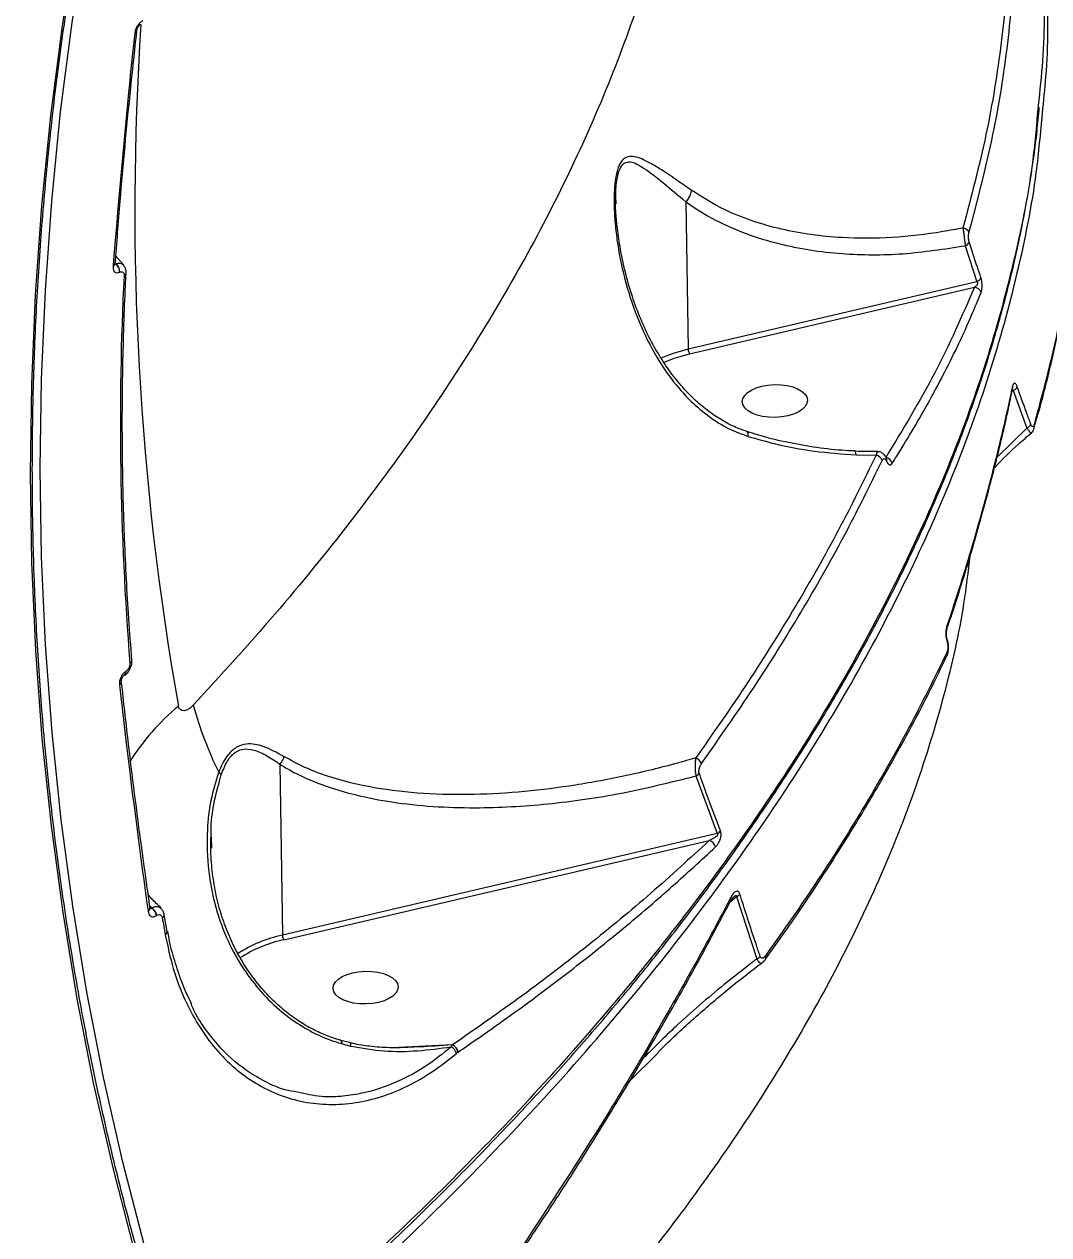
# Model space of a CAD drawing. Header units: millimetres. Extents: x -6879 to 7341, y -8047 to 7187.
# Drawn here: x -721.1 to -574.5, y 2800.4 to 2973.6 of the extents above; entities that cross this region are included whole.
import ezdxf

# ---------------------------------------------------------------- set-up
doc = ezdxf.new("R2010")
doc.units = ezdxf.units.MM
for name, color, linetype in [('DIKOM_ОБЪЕКТ', 7, 'Continuous'), ('DIKOM_РАЗМЕР_ЗОНА', 7, 'Continuous'), ('DIKOM_РАЗМЕР_ОБЪЕКТА', 7, 'Continuous')]:
    doc.layers.add(name, color=color, linetype=linetype)
doc.styles.add('style1', font='arial.ttf', dxfattribs={"width": 0.8})
doc.dimstyles.new('1-50', dxfattribs={"dimtxt": 300, "dimasz": 200, "dimexe": 100, "dimexo": 0, "dimgap": 100, "dimtad": 0, "dimdec": 0, "dimtxsty": 'style1', "dimcen": 0, "dimclrd": 7, "dimclre": 7, "dimadec": 1, "dimazin": 2, "dimtfac": 1, "dimtdec": 0, "dimtmove": 1, "dimatfit": 3, "dimfxl": 0, "dimlwd": 25, "dimlwe": 18, "dimarcsym": 0})

# ---------------------------------------------------------------- blocks, each defined once
blk = doc.blocks.new('*D20')
at = {"layer": 'Defpoints', "color": 0, "transparency": 16777216}
for p in [(-335.47, 4138.44), (-5198.79, -5966.88), (-1568.13, -5966.88)]:
    blk.add_point(p, dxfattribs=at)
at = {"layer": 'DIKOM_РАЗМЕР_ОБЪЕКТА', "color": 7, "lineweight": 18, "transparency": 16777216}
for p, q in [((-335.47, 4138.44), (-5298.79, 4138.44)), ((-1568.13, -5966.88), (-5298.79, -5966.88))]:
    blk.add_line(p, q, dxfattribs=at)
at = {"layer": 'DIKOM_РАЗМЕР_ОБЪЕКТА', "color": 7, "lineweight": 25, "transparency": 16777216}
for p, q in [((-5198.79, 3938.44), (-5198.79, -81.84)), ((-5198.79, -5766.88), (-5198.79, -1161.62))]:
    blk.add_line(p, q, dxfattribs=at)
at = {"layer": 'DIKOM_РАЗМЕР_ОБЪЕКТА', "color": 7, "transparency": 16777216}
for points in [[(-5232.12, 3938.44), (-5165.46, 3938.44), (-5198.79, 4138.44)], [(-5232.12, -5766.88), (-5165.46, -5766.88), (-5198.79, -5966.88)]]:
    blk.add_solid(points, dxfattribs=at)
at = {"layer": 'DIKOM_РАЗМЕР_ОБЪЕКТА', "color": 0, "transparency": 16777216, "insert": (-5198.79, -621.73), "char_height": 300, "attachment_point": 5, "rotation": 90, "style": 'style1'}
blk.add_mtext('10100', dxfattribs=at)
blk = doc.blocks.new('*D19')
at = {"layer": 'Defpoints', "color": 0, "transparency": 16777216}
for p in [(5624.04, 6094.27), (-4435.35, 2864.29), (5624.04, -2640.11)]:
    blk.add_point(p, dxfattribs=at)
at = {"layer": 'DIKOM_РАЗМЕР_ОБЪЕКТА', "color": 7, "lineweight": 18, "transparency": 16777216}
for p, q in [((-4435.35, 2864.29), (-4435.35, 6194.27)), ((5624.04, -2640.11), (5624.04, 6194.27))]:
    blk.add_line(p, q, dxfattribs=at)
at = {"layer": 'DIKOM_РАЗМЕР_ОБЪЕКТА', "color": 7, "lineweight": 25, "transparency": 16777216}
for p, q in [((-4235.35, 6094.27), (2113.67, 6094.27)), ((5424.04, 6094.27), (3193.46, 6094.27))]:
    blk.add_line(p, q, dxfattribs=at)
at = {"layer": 'DIKOM_РАЗМЕР_ОБЪЕКТА', "color": 7, "transparency": 16777216}
for points in [[(-4235.35, 6127.6), (-4235.35, 6060.94), (-4435.35, 6094.27)], [(5424.04, 6127.6), (5424.04, 6060.94), (5624.04, 6094.27)]]:
    blk.add_solid(points, dxfattribs=at)
at = {"layer": 'DIKOM_РАЗМЕР_ОБЪЕКТА', "color": 0, "transparency": 16777216, "insert": (2653.56, 6094.27), "char_height": 300, "attachment_point": 5, "style": 'style1'}
blk.add_mtext('10100', dxfattribs=at)
blk = doc.blocks.new('*D18')
at = {"layer": 'Defpoints', "color": 0, "transparency": 16777216}
for p in [(-342.29, 5666.7), (-6681.79, -8047.27), (-1651.48, -8047.27)]:
    blk.add_point(p, dxfattribs=at)
at = {"layer": 'DIKOM_РАЗМЕР_ЗОНА', "color": 7, "lineweight": 18, "transparency": 16777216}
for p, q in [((-342.29, 5666.7), (-6781.79, 5666.7)), ((-1651.48, -8047.27), (-6781.79, -8047.27))]:
    blk.add_line(p, q, dxfattribs=at)
at = {"layer": 'DIKOM_РАЗМЕР_ЗОНА', "color": 7, "lineweight": 25, "transparency": 16777216}
for p, q in [((-6681.79, 5466.7), (-6681.79, -340.84)), ((-6681.79, -7847.27), (-6681.79, -1420.62))]:
    blk.add_line(p, q, dxfattribs=at)
at = {"layer": 'DIKOM_РАЗМЕР_ЗОНА', "color": 7, "transparency": 16777216}
for points in [[(-6715.12, 5466.7), (-6648.46, 5466.7), (-6681.79, 5666.7)], [(-6715.12, -7847.27), (-6648.46, -7847.27), (-6681.79, -8047.27)]]:
    blk.add_solid(points, dxfattribs=at)
at = {"layer": 'DIKOM_РАЗМЕР_ЗОНА', "color": 0, "transparency": 16777216, "insert": (-6681.79, -880.73), "char_height": 300, "attachment_point": 5, "rotation": 90, "style": 'style1'}
blk.add_mtext('13700', dxfattribs=at)
blk = doc.blocks.new('*D17')
at = {"layer": 'Defpoints', "color": 0, "transparency": 16777216}
for p in [(-5935.35, 6990.27), (-5935.35, 998.27), (7340.79, -2830.86)]:
    blk.add_point(p, dxfattribs=at)
at = {"layer": 'DIKOM_РАЗМЕР_ЗОНА', "color": 7, "lineweight": 18, "transparency": 16777216}
for p, q in [((-5935.35, 998.27), (-5935.35, 7090.27)), ((7340.79, -2830.86), (7340.79, 7090.27))]:
    blk.add_line(p, q, dxfattribs=at)
at = {"layer": 'DIKOM_РАЗМЕР_ЗОНА', "color": 7, "lineweight": 25, "transparency": 16777216}
for p, q in [((-5735.35, 6990.27), (2016.67, 6990.27)), ((7140.79, 6990.27), (3096.46, 6990.27))]:
    blk.add_line(p, q, dxfattribs=at)
at = {"layer": 'DIKOM_РАЗМЕР_ЗОНА', "color": 7, "transparency": 16777216}
for points in [[(-5735.35, 7023.6), (-5735.35, 6956.94), (-5935.35, 6990.27)], [(7140.79, 7023.6), (7140.79, 6956.94), (7340.79, 6990.27)]]:
    blk.add_solid(points, dxfattribs=at)
at = {"layer": 'DIKOM_РАЗМЕР_ЗОНА', "color": 0, "transparency": 16777216, "insert": (2556.56, 6990.27), "char_height": 300, "attachment_point": 5, "style": 'style1'}
blk.add_mtext('13300', dxfattribs=at)

msp = doc.modelspace()

# ---------------------------------------------------------------- linework, layer by layer
at = {"layer": 'DIKOM_ОБЪЕКТ', "color": 7, "linetype": 'Continuous', "lineweight": 15}
for p, q in [((-705.01, 2972.63), (-705.01, 2972.62)), ((-636.41, 2947.86), (-636.45, 2948.88)), ((-626.42, 2948.17), (-626.1, 2927.09)), ((-586.45, 2941.89), (-584.78, 2936.74)), ((-706.86, 2939.12), (-707.99, 2940.41)), ((-708.11, 2939.27), (-708.12, 2939.25)), ((-707.96, 2939.28), (-707.98, 2939.27)), ((-707.45, 2938.11), (-707.43, 2938.11)), ((-584.78, 2936.74), (-626.1, 2927.09)), ((-625.9, 2926.43), (-585.16, 2935.95)), ((-579.79, 2920.99), (-579.59, 2921.15)), ((-579.59, 2921.15), (-577.63, 2915.78)), ((-577.63, 2915.78), (-581.93, 2911.57)), ((-576.59, 2915.8), (-576.59, 2915.81)), ((-602.08, 2911.97), (-599.2, 2911.92)), ((-589.1, 2883.16), (-589.09, 2883.17)), ((-706.57, 2880.97), (-706.59, 2880.96)), ((-707.21, 2879.47), (-707.21, 2879.44)), ((-684.53, 2867.69), (-684.16, 2843.24)), ((-624.99, 2866.03), (-621.95, 2857.77)), ((-694.28, 2855.69), (-694.33, 2857.26)), ((-621.95, 2857.77), (-684.16, 2843.24)), ((-683.96, 2842.57), (-623.08, 2856.79)), ((-620.1, 2848.03), (-619.18, 2848.77)), ((-619.18, 2848.77), (-616.28, 2839.84)), ((-703.13, 2847.42), (-702.86, 2847.13)), ((-702.88, 2847.12), (-703.11, 2847.27)), ((-703.11, 2847.09), (-703.11, 2847.07)), ((-702.86, 2847.13), (-702.88, 2847.12)), ((-702.17, 2846.05), (-702.15, 2846.06)), ((-700.66, 2843.77), (-701.08, 2846.18)), ((-615.07, 2839.74), (-615.06, 2839.76)), ((-675.62, 2827.7), (-674.36, 2827.37)), ((-659.81, 2827.55), (-667.51, 2827.16)), ((-659.85, 2827.54), (-662.34, 2827.37)), ((-659.85, 2827.54), (-660, 2827.26)), ((-659.81, 2827.55), (-659.85, 2827.54)), ((-659.27, 2826.33), (-659.05, 2826.49)), ((-659.05, 2826.49), (-659.02, 2826.51)), ((-634.48, 2822.35), (-630.42, 2826.42))]:
    msp.add_line(p, q, dxfattribs=at)
at = {"layer": 'DIKOM_ОБЪЕКТ', "color": 7, "linetype": 'Continuous', "lineweight": 15, "flags": 128}
for points in [[(-701.93, 3037.47), (-705.4, 3024.68), (-708.52, 3011.87), (-711.27, 2999.03), (-713.65, 2986.18), (-715.67, 2973.33), (-717.33, 2960.48), (-718.61, 2947.65), (-719.53, 2934.84), (-720.08, 2922.05), (-720.25, 2909.31), (-720.06, 2896.61), (-719.5, 2883.97), (-718.57, 2871.4), (-717.27, 2858.89), (-715.6, 2846.46), (-713.57, 2834.13), (-711.17, 2821.88), (-708.4, 2809.75), (-705.28, 2797.72), (-701.79, 2785.82), (-697.95, 2774.04)], [(-696.57, 2775.16), (-700.4, 2786.91), (-703.87, 2798.78), (-706.99, 2810.77), (-709.75, 2822.87), (-712.14, 2835.07), (-714.17, 2847.37), (-715.83, 2859.76), (-717.12, 2872.23), (-718.05, 2884.77), (-718.61, 2897.37), (-718.8, 2910.03), (-718.63, 2922.73), (-718.08, 2935.48), (-717.17, 2948.25), (-715.89, 2961.05), (-714.24, 2973.85), (-712.22, 2986.67), (-709.84, 2999.48), (-707.1, 3012.28), (-704, 3025.05), (-700.54, 3037.8)], [(-626.1, 2927.09), (-628.26, 2926.48), (-630, 2925.81)], [(-629.65, 2925.2), (-628.1, 2925.8), (-625.9, 2926.43)], [(-602.08, 2911.97), (-602.11, 2912.23), (-602.14, 2912.41), (-602.19, 2912.49), (-602.21, 2912.5)], [(-589.03, 2885.52), (-589.02, 2885.41), (-589.07, 2885.27)], [(-674.36, 2827.37), (-674.38, 2827.61), (-674.44, 2827.77), (-674.52, 2827.85), (-674.53, 2827.85)]]:
    msp.add_lwpolyline(points, dxfattribs=at)
at = {"layer": 'DIKOM_ОБЪЕКТ', "color": 7, "linetype": 'Continuous', "lineweight": 15}
for centre, radius, start, end in [((-705.42, 2972.72), 0.42, 287.5711, 345.4919), ((-298.42, 2946.99), 406.86, 176.2603, 190.0503), ((-586.94, 2943.36), 1.09, 20.7751, 82.1282), ((-586.81, 2942.81), 0.992, 291.2719, 338.3991), ((-708.52, 2939.35), 0.412, 286.8644, 345.9044), ((-708.88, 2938.16), 1.43, 357.6602, 50.9299), ((-708.86, 2938.17), 1.43, 357.6602, 50.9299), ((-706.95, 2938.01), 0.427, 289.3393, 349.9564), ((-283.7, 2916.29), 423.65, 177.1168, 184.6159), ((-585.16, 2937.68), 1.01, 292.21, 339.0196), ((-585.24, 2934.84), 1.1, 18.1532, 85.5358), ((-624.89, 2927.1), 1.21, 180.3852, 213.5961), ((-580.22, 2921.45), 0.542, 347.1978, 24.5564), ((-579.98, 2922.15), 1.07, 291.6753, 334.6517), ((-578.05, 2916.78), 1.08, 292.6587, 335.2883), ((-577.21, 2915.99), 0.649, 344.6232, 22.4546), ((-599.45, 2910.75), 1.19, 20.9665, 77.5246), ((-598.02, 2910.45), 1.16, 15.6189, 81.0951), ((-598.11, 2911.24), 0.433, 335.3432, 18.768), ((-589.53, 2887.2), 0.491, 341.2301, 28.6179), ((-706.18, 2882.64), 0.489, 295.1355, 354.2305), ((-589.66, 2883.42), 0.615, 335.8869, 23.1718), ((-707.1, 2880.85), 0.525, 309.33, 12.1111), ((-707.09, 2880.86), 0.529, 310.4122, 11.9881), ((-707.71, 2879.47), 0.505, 296.2469, 356.2153), ((-677.5, 2850.01), 33.75, 129.6595, 147.6331), ((-644.69, 2890.43), 54.14, 195.2994, 206.1752), ((-625.48, 2867.3), 1.37, 20.9447, 70.7749), ((-694.17, 2865.26), 1.57, 36.6435, 55.3972), ((-625.51, 2867.13), 1.23, 295.1966, 323.8756), ((-622.5, 2858.88), 1.24, 296.5338, 325.0673), ((-623.45, 2855.58), 1.27, 12.9448, 73.1179), ((-620.39, 2848.35), 0.422, 336.3039, 33.3935), ((-619.68, 2849.99), 1.32, 292.4664, 318.5903), ((-703.61, 2847.1), 0.496, 295.5051, 356.4821), ((-703.76, 2845.76), 1.62, 10.1587, 56.7591), ((-703.74, 2845.78), 1.62, 10.1587, 56.7591), ((-701.57, 2846.15), 0.487, 296.2603, 2.978), ((-344.28, 2907.29), 362.34, 189.785, 190.1719), ((-701.15, 2843.74), 0.494, 296.8541, 2.9706), ((-680.15, 2824.45), 19.21, 102.0554, 122.9035), ((-680.14, 2824.55), 18.43, 101.9584, 123.1851), ((-682.95, 2843.25), 1.21, 180.3567, 213.6231), ((-616.82, 2841.07), 1.34, 293.9127, 319.699), ((-615.55, 2840.06), 0.575, 328.1045, 24.2632), ((-660.72, 2825.94), 1.5, 15.1307, 61.3096), ((-660.39, 2826.3), 1.35, 8.0643, 66.1976), ((-660.38, 2826.3), 1.37, 9.0435, 65.7471)]:
    msp.add_arc(centre, radius, start, end, dxfattribs=at)
for centre in [(-613.7, 2919.67), (-672.26, 2835.74)]:
    msp.add_ellipse(centre, major_axis=(-4.66, -0.12), ratio=0.503347, dxfattribs=at)
for points, knots in [([(-625.48, 3042.88), (-625.11, 3039.6), (-624.29, 3032.34), (-624.43, 3020.69), (-625.57, 3008.1), (-627.88, 2995.15), (-631.36, 2981.9), (-636.03, 2968.37), (-641.74, 2954.95), (-648.44, 2941.69), (-656.02, 2928.64), (-664.65, 2915.5), (-674.35, 2902.32), (-685.05, 2889.13), (-692.96, 2880.47), (-696.92, 2876.15)], [0, 0, 0, 0, 0.06403, 0.14163, 0.21929, 0.29689, 0.376752, 0.456678, 0.536541, 0.612738, 0.688989, 0.765186, 0.843437, 0.921748, 1, 1, 1, 1]), ([(-697.67, 2774.62), (-698.31, 2776.49), (-700.14, 2781.92), (-702.96, 2791), (-706.02, 2801.87), (-708.78, 2812.84), (-711.24, 2823.91), (-713.4, 2835.06), (-715.25, 2846.29), (-716.8, 2857.59), (-718.05, 2868.96), (-718.99, 2880.4), (-719.62, 2891.88), (-719.95, 2903.42), (-719.96, 2915), (-719.68, 2926.61), (-719.08, 2938.25), (-718.18, 2949.92), (-716.97, 2961.6), (-715.46, 2973.3), (-713.65, 2985), (-711.53, 2996.7), (-709.11, 3008.38), (-706.38, 3020.06), (-703.86, 3029.82), (-702.21, 3035.69), (-701.64, 3037.68)], [0, 0, 0, 0, 0.022817, 0.066226, 0.109636, 0.153045, 0.196454, 0.239862, 0.28327, 0.326678, 0.370085, 0.413491, 0.456896, 0.500302, 0.543706, 0.58711, 0.630513, 0.673915, 0.717317, 0.760718, 0.804119, 0.847519, 0.890918, 0.934316, 0.977714, 1, 1, 1, 1]), ([(-582.35, 3019.3), (-581.19, 3015.67), (-578.71, 3007.94), (-576.37, 2995.52), (-575.17, 2982.16), (-575.05, 2970.91), (-575.8, 2964.09), (-576.03, 2961.97)], [0, 0, 0, 0, 0.20139, 0.428116, 0.661429, 0.894931, 1, 1, 1, 1]), ([(-575.43, 2960.87), (-575.24, 2962.6), (-574.53, 2968.9), (-574.61, 2979.51), (-575.62, 2992.8), (-578.17, 3005.78), (-580.35, 3014.42), (-582.02, 3018.53), (-582.02, 3018.54)], [0, 0, 0, 0, 0.085144, 0.310483, 0.535647, 0.767353, 0.999246, 1, 1, 1, 1]), ([(-580.31, 2996.41), (-580.22, 2992.23), (-580.03, 2983.86), (-581.16, 2970.96), (-583.26, 2957.83), (-585.61, 2948.9), (-586.79, 2944.44)], [0, 0, 0, 0, 0.248615, 0.497231, 0.748614, 1, 1, 1, 1]), ([(-585.93, 2943.75), (-584.76, 2948.17), (-582.43, 2957.01), (-580.32, 2970.12), (-579.16, 2983.09), (-579.35, 2991.56), (-579.45, 2995.79)], [0, 0, 0, 0, 0.248616, 0.497232, 0.748615, 1, 1, 1, 1]), ([(-708.08, 2939.24), (-707.85, 2942.25), (-707.22, 2950.55), (-706.18, 2961.67), (-705.3, 2969.74), (-704.98, 2972.61)], [0, 0, 0, 0, 0.267377, 0.739656, 1, 1, 1, 1]), ([(-704.11, 2974.09), (-704.18, 2974.05), (-704.37, 2973.95), (-704.68, 2973.67), (-704.98, 2973.26), (-705.21, 2972.78), (-705.26, 2972.48), (-705.29, 2972.32)], [0, 0, 0, 0, 0.13422, 0.346973, 0.563219, 0.781736, 1, 1, 1, 1]), ([(-705.01, 2972.63), (-705.01, 2972.64), (-705.01, 2972.68), (-704.98, 2972.81), (-704.9, 2973.01), (-704.79, 2973.21), (-704.66, 2973.39), (-704.54, 2973.51), (-704.45, 2973.57), (-704.43, 2973.58), (-704.42, 2973.58)], [0, 0, 0, 0, 0.028309, 0.170589, 0.321939, 0.484581, 0.633471, 0.772774, 0.894897, 1, 1, 1, 1]), ([(-705.29, 2972.32), (-705.35, 2971.75), (-705.66, 2968.9), (-706.81, 2957.85), (-707.7, 2947.25), (-708.4, 2938.96)], [0, 0, 0, 0, 0.051709, 0.258554, 1, 1, 1, 1]), ([(-696.63, 2774.66), (-695.52, 2775.55), (-691.74, 2778.62), (-685.5, 2783.95), (-677.92, 2790.62), (-670.61, 2797.34), (-663.55, 2804.1), (-656.76, 2810.9), (-650.23, 2817.73), (-643.95, 2824.6), (-637.92, 2831.52), (-632.15, 2838.48), (-626.63, 2845.48), (-621.36, 2852.54), (-616.34, 2859.65), (-611.57, 2866.8), (-607.06, 2873.97), (-602.85, 2881.13), (-598.93, 2888.27), (-595.32, 2895.38), (-592.01, 2902.46), (-588.99, 2909.51), (-586.27, 2916.54), (-583.85, 2923.55), (-581.72, 2930.54), (-579.88, 2937.5), (-578.33, 2944.46), (-577.1, 2951.39), (-576.27, 2957.15), (-575.97, 2960.57), (-575.87, 2961.71)], [0, 0, 0, 0, 0.015482, 0.052973, 0.090475, 0.127811, 0.164973, 0.202006, 0.23895, 0.275848, 0.312743, 0.349668, 0.386659, 0.423757, 0.461005, 0.498443, 0.535965, 0.573367, 0.610581, 0.64765, 0.684614, 0.721517, 0.758397, 0.795296, 0.832244, 0.86928, 0.906447, 0.943786, 0.981271, 1, 1, 1, 1]), ([(-576.03, 2961.97), (-576.25, 2959.4), (-576.84, 2952.28), (-579.22, 2940.35), (-582.99, 2926.27), (-588.09, 2911.9), (-594.47, 2897.31), (-602.17, 2882.53), (-610.62, 2868.51), (-619.62, 2855.28), (-628.94, 2842.88), (-639.11, 2830.52), (-650.12, 2818.24), (-661.84, 2806.19), (-674.21, 2794.4), (-685.79, 2784.09), (-693.45, 2777.75), (-696.57, 2775.16)], [0, 0, 0, 0, 0.042421, 0.117419, 0.192475, 0.267472, 0.344649, 0.421888, 0.499065, 0.564337, 0.629685, 0.695033, 0.761001, 0.826968, 0.891274, 0.955727, 1, 1, 1, 1]), ([(-696.38, 2773.3), (-693.26, 2775.88), (-684.85, 2782.84), (-671.89, 2794.43), (-657.77, 2808.1), (-644.51, 2822.13), (-632.2, 2836.49), (-620.89, 2851.12), (-610.84, 2865.72), (-602.05, 2880.22), (-594.5, 2894.58), (-588.06, 2909.05), (-582.8, 2923.56), (-578.83, 2938.06), (-576.32, 2950.53), (-575.68, 2958.04), (-575.43, 2960.87)], [0, 0, 0, 0, 0.044088, 0.118773, 0.193514, 0.268199, 0.345053, 0.421969, 0.498823, 0.573507, 0.648249, 0.722934, 0.799788, 0.876704, 0.953557, 1, 1, 1, 1]), ([(-570, 2956.12), (-570, 2955.97), (-569.99, 2951.62), (-570.99, 2942.78), (-573.03, 2929.65), (-575.42, 2920.71), (-576.61, 2916.23)], [0, 0, 0, 0, 0.011772, 0.338754, 0.669375, 1, 1, 1, 1]), ([(-576.58, 2915.98), (-576.21, 2917.23), (-575.16, 2920.83), (-573.75, 2926.73), (-572.34, 2933.66), (-571.24, 2940.53), (-570.47, 2947.32), (-570.05, 2952.42), (-569.98, 2955.24), (-569.97, 2955.84)], [0, 0, 0, 0, 0.092754, 0.265583, 0.438293, 0.610541, 0.782222, 0.953875, 1, 1, 1, 1]), ([(-625.69, 2949.86), (-626.92, 2950.71), (-628.78, 2952.01), (-630.96, 2953.4), (-632.36, 2954.16), (-633.53, 2954.61), (-634.52, 2954.73), (-635.44, 2954.37), (-636.14, 2953.23), (-636.52, 2951.6), (-636.69, 2949.87), (-636.73, 2947.82), (-636.61, 2945.42), (-636.21, 2941.81), (-635.29, 2937.19), (-633.52, 2931.67), (-631.23, 2926.82), (-628.57, 2922.77), (-625.96, 2919.77), (-623.14, 2917.39), (-620.39, 2915.66), (-618.43, 2914.94), (-617.52, 2914.6)], [0, 0, 0, 0, 0.086781, 0.131536, 0.176253, 0.207883, 0.240072, 0.273696, 0.307635, 0.33722, 0.364802, 0.393065, 0.433348, 0.473674, 0.556364, 0.642379, 0.730014, 0.792367, 0.85598, 0.905196, 0.955668, 1, 1, 1, 1]), ([(-636.45, 2948.88), (-636.46, 2948.95), (-636.5, 2949.86), (-636.33, 2951.27), (-635.94, 2952.87), (-635.52, 2953.48), (-635.02, 2953.85), (-634.4, 2953.95), (-633.45, 2953.62), (-631.91, 2952.67), (-629.63, 2950.91), (-627.59, 2949.12), (-626.42, 2948.18), (-626.42, 2948.18)], [0, 0, 0, 0, 0.008145, 0.11559, 0.188227, 0.260285, 0.271942, 0.355926, 0.448299, 0.541007, 0.770219, 0.999813, 1, 1, 1, 1]), ([(-617.68, 2915.32), (-618.05, 2915.44), (-619.1, 2915.76), (-620.78, 2916.6), (-622.73, 2917.82), (-624.64, 2919.33), (-626.5, 2921.14), (-628.27, 2923.26), (-629.97, 2925.68), (-631.55, 2928.42), (-632.95, 2931.43), (-634.15, 2934.68), (-635.14, 2938.14), (-635.84, 2941.5), (-636.27, 2944.43), (-636.47, 2946.71), (-636.53, 2948.13), (-636.49, 2948.79), (-636.48, 2948.88)], [0, 0, 0, 0, 0.029346, 0.083834, 0.139534, 0.198935, 0.261922, 0.328765, 0.400283, 0.477788, 0.558314, 0.642356, 0.730115, 0.821562, 0.893909, 0.947077, 0.992371, 1, 1, 1, 1]), ([(-625.69, 2949.86), (-625.69, 2949.82), (-625.7, 2949.65), (-625.78, 2949.28), (-626.01, 2948.72), (-626.28, 2948.36), (-626.42, 2948.18)], [0, 0, 0, 0, 0.065942, 0.317279, 0.65865, 1, 1, 1, 1]), ([(-626.42, 2948.18), (-626.42, 2948.18), (-626.42, 2948.18), (-626.42, 2948.18), (-626.42, 2948.17), (-626.42, 2948.17)], [0, 0, 0, 0, 0.30879, 0.71315, 1, 1, 1, 1]), ([(-626.42, 2948.17), (-626.35, 2948.12), (-625.01, 2947.15), (-622.24, 2945.48), (-617.85, 2943.54), (-613.3, 2942.15), (-608.7, 2941.22), (-602.81, 2940.57), (-595.4, 2940.51), (-589.43, 2941.43), (-586.45, 2941.89)], [0, 0, 0, 0, 0.007528, 0.129122, 0.251114, 0.372819, 0.483547, 0.594288, 0.797116, 1, 1, 1, 1]), ([(-586.79, 2944.44), (-587.75, 2944.25), (-591.14, 2943.59), (-596.97, 2942.94), (-603.25, 2942.91), (-608.51, 2943.42), (-612.82, 2944.2), (-616.97, 2945.39), (-621.4, 2947.14), (-624.13, 2948.87), (-625.69, 2949.86)], [0, 0, 0, 0, 0.067058, 0.237873, 0.4109, 0.519606, 0.628298, 0.740235, 0.852148, 1, 1, 1, 1]), ([(-586.79, 2944.44), (-586.77, 2944.28), (-586.73, 2943.95), (-586.64, 2943.3), (-586.55, 2942.63), (-586.49, 2942.16), (-586.46, 2941.94), (-586.45, 2941.89)], [0, 0, 0, 0, 0.243502, 0.487531, 0.719772, 0.941839, 1, 1, 1, 1]), ([(-585.89, 2942.45), (-585.9, 2942.5), (-585.94, 2942.62), (-585.98, 2942.88), (-586, 2943.18), (-585.98, 2943.5), (-585.95, 2943.66), (-585.93, 2943.75)], [0, 0, 0, 0, 0.1207644, 0.307536, 0.5229336, 0.7374344, 1, 1, 1, 1]), ([(-584.22, 2937.32), (-584.39, 2937.83), (-584.96, 2939.53), (-585.51, 2941.25), (-585.89, 2942.45)], [0, 0, 0, 0, 0.299643, 1, 1, 1, 1]), ([(-708.4, 2938.96), (-708.4, 2938.81), (-708.4, 2938.52), (-708.24, 2938.2), (-708, 2938.03), (-707.72, 2938.01), (-707.53, 2938.08), (-707.45, 2938.11)], [0, 0, 0, 0, 0.218259, 0.436746, 0.653058, 0.865777, 1, 1, 1, 1]), ([(-708.11, 2939.16), (-708.11, 2939.15), (-708.11, 2939.15), (-708.12, 2939.19), (-708.11, 2939.25), (-708.11, 2939.27)], [0, 0, 0, 0, 0.259658, 0.864168, 1, 1, 1, 1]), ([(-706.9, 2939.08), (-706.94, 2939.13), (-707.07, 2939.28), (-707.4, 2939.38), (-707.75, 2939.35), (-707.94, 2939.29), (-707.96, 2939.28)], [0, 0, 0, 0, 0.184187, 0.564446, 0.941478, 1, 1, 1, 1]), ([(-707.43, 2938.11), (-707.42, 2938.12), (-707.34, 2938.16), (-707.17, 2938.19), (-707.01, 2938.14), (-706.89, 2938.02), (-706.81, 2937.85), (-706.81, 2937.68), (-706.81, 2937.6)], [0, 0, 0, 0, 0.033986, 0.252292, 0.470616, 0.597939, 0.819321, 1, 1, 1, 1]), ([(-705.69, 2882.61), (-705.85, 2884.59), (-706.29, 2890.33), (-706.79, 2899.87), (-707.09, 2911.25), (-707.07, 2922.68), (-706.83, 2931.58), (-706.59, 2936.67), (-706.53, 2937.93)], [0, 0, 0, 0, 0.1082662, 0.3142158, 0.5201687, 0.7261167, 0.9320635, 1, 1, 1, 1]), ([(-706.54, 2937.93), (-706.53, 2937.94), (-706.5, 2938.17), (-706.59, 2938.57), (-706.75, 2938.97), (-706.91, 2939.09), (-706.92, 2939.1)], [0, 0, 0, 0, 0.035211, 0.533039, 0.954773, 1, 1, 1, 1]), ([(-584.78, 2936.74), (-584.76, 2936.72), (-584.72, 2936.68), (-584.69, 2936.6), (-584.68, 2936.52), (-584.7, 2936.43), (-584.75, 2936.3), (-584.9, 2936.12), (-585.06, 2936.01), (-585.16, 2935.95)], [0, 0, 0, 0, 0.104558, 0.174096, 0.229775, 0.304804, 0.396715, 0.608589, 1, 1, 1, 1]), ([(-584.19, 2935.19), (-584.15, 2935.34), (-584.07, 2935.6), (-584.04, 2936.13), (-584.06, 2936.61), (-584.13, 2937.03), (-584.19, 2937.23), (-584.22, 2937.32)], [0, 0, 0, 0, 0.303889, 0.502328, 0.701716, 0.873326, 1, 1, 1, 1]), ([(-571.88, 2936.87), (-571.81, 2936.8), (-569.38, 2933.98), (-565.26, 2927.54), (-559.51, 2917.39), (-554.6, 2906.06), (-550.42, 2893.64), (-547.11, 2880.26), (-544.72, 2866.26), (-543.22, 2851.79), (-542.56, 2836.97), (-542.69, 2821.4), (-543.66, 2805.1), (-545.49, 2788.11), (-548.1, 2770.92), (-551.47, 2753.61), (-555.53, 2736.24), (-560.36, 2718.44), (-565.99, 2700.26), (-572.37, 2681.74), (-577.23, 2669.3), (-579.66, 2663.08)], [0, 0, 0, 0, 0.0015095, 0.0567747, 0.1119942, 0.1692117, 0.2264291, 0.2844683, 0.3425078, 0.3970189, 0.4515733, 0.5060856, 0.5621862, 0.6183323, 0.6744334, 0.7279591, 0.7815234, 0.8350497, 0.8900192, 0.9450303, 1, 1, 1, 1]), ([(-585.16, 2935.95), (-586.93, 2931.85), (-590.49, 2923.65), (-595.39, 2915.62), (-597.84, 2911.6)], [0, 0, 0, 0, 0.499174, 1, 1, 1, 1]), ([(-596.9, 2910.77), (-596.69, 2911.1), (-595.64, 2912.76), (-593, 2917.09), (-589.3, 2923.81), (-586.21, 2930.31), (-584.64, 2934.11), (-584.19, 2935.19)], [0, 0, 0, 0, 0.041371, 0.206869, 0.538154, 0.869437, 1, 1, 1, 1]), ([(-579.02, 2921.69), (-579.06, 2921.79), (-579.14, 2922), (-579.29, 2922.18), (-579.43, 2922.22), (-579.56, 2922.13), (-579.66, 2921.94), (-579.7, 2921.75), (-579.72, 2921.67)], [0, 0, 0, 0, 0.164363, 0.329125, 0.489755, 0.661601, 0.861368, 1, 1, 1, 1]), ([(-579.72, 2921.67), (-579.82, 2921.21), (-580.31, 2918.9), (-581.68, 2912.85), (-584.11, 2903.44), (-586.83, 2894.31), (-588.6, 2888.95), (-589.1, 2887.44)], [0, 0, 0, 0, 0.0413736, 0.2068731, 0.5381543, 0.8694395, 1, 1, 1, 1]), ([(-589.08, 2887.05), (-588.3, 2889.4), (-586.61, 2894.53), (-584.31, 2902.35), (-582.15, 2910.52), (-580.62, 2916.84), (-579.9, 2920.41), (-579.72, 2921.33)], [0, 0, 0, 0, 0.201793, 0.4414342, 0.6801024, 0.9178448, 1, 1, 1, 1]), ([(-579.68, 2921.33), (-579.68, 2921.35), (-579.67, 2921.41), (-579.65, 2921.45), (-579.66, 2921.45), (-579.66, 2921.45)], [0, 0, 0, 0, 0.211907, 0.81114, 1, 1, 1, 1]), ([(-577.06, 2916.33), (-577.26, 2916.86), (-577.93, 2918.64), (-578.57, 2920.43), (-579.02, 2921.69)], [0, 0, 0, 0, 0.29962, 1, 1, 1, 1]), ([(-617.52, 2914.6), (-617.52, 2914.63), (-617.51, 2914.72), (-617.51, 2914.95), (-617.56, 2915.2), (-617.65, 2915.25), (-617.7, 2915.27)], [0, 0, 0, 0, 0.0747379, 0.2324905, 0.650185, 1, 1, 1, 1]), ([(-602.21, 2912.52), (-602.84, 2912.55), (-604.86, 2912.63), (-608.22, 2913.05), (-612.24, 2913.78), (-615.4, 2914.54), (-617.17, 2915.14), (-617.67, 2915.31)], [0, 0, 0, 0, 0.118093, 0.3794, 0.638787, 0.896493, 1, 1, 1, 1]), ([(-577.63, 2915.78), (-577.54, 2915.64), (-577.36, 2915.35), (-577.15, 2915.14), (-577.03, 2915.07), (-577.01, 2915.13), (-577, 2915.14)], [0, 0, 0, 0, 0.317642, 0.635509, 0.951053, 1, 1, 1, 1]), ([(-576.61, 2916.23), (-576.62, 2916.22), (-576.64, 2916.15), (-576.69, 2916.04), (-576.78, 2915.98), (-576.87, 2916.01), (-576.97, 2916.12), (-577.03, 2916.26), (-577.06, 2916.33)], [0, 0, 0, 0, 0.035373, 0.257305, 0.448151, 0.628107, 0.814241, 1, 1, 1, 1]), ([(-577, 2915.14), (-576.97, 2915.16), (-576.85, 2915.25), (-576.72, 2915.48), (-576.61, 2915.68), (-576.59, 2915.81), (-576.59, 2915.82)], [0, 0, 0, 0, 0.131606, 0.518687, 0.957519, 1, 1, 1, 1]), ([(-617.52, 2914.6), (-616.28, 2914.25), (-613.19, 2913.36), (-608.03, 2912.39), (-604.07, 2912.11), (-602.08, 2911.97)], [0, 0, 0, 0, 0.249545, 0.622569, 1, 1, 1, 1]), ([(-582.29, 2910.09), (-582.26, 2910.12), (-581.17, 2911.32), (-579.4, 2913.02), (-577.6, 2914.59), (-576.99, 2915.12)], [0, 0, 0, 0, 0.020773, 0.666281, 1, 1, 1, 1]), ([(-599.2, 2911.92), (-600.96, 2908.32), (-604.5, 2901.12), (-610.68, 2890.29), (-617.43, 2879.43), (-622.49, 2872.21), (-625.02, 2868.6)], [0, 0, 0, 0, 0.249122, 0.498244, 0.74912, 1, 1, 1, 1]), ([(-598.99, 2912.43), (-600.06, 2912.42), (-601.13, 2912.42), (-602.21, 2912.47), (-602.21, 2912.47)], [0, 0, 0, 0, 0.998074, 1, 1, 1, 1]), ([(-598.99, 2912.39), (-599, 2912.4), (-599.05, 2912.42), (-599.13, 2912.25), (-599.18, 2912.01), (-599.2, 2911.92)], [0, 0, 0, 0, 0.1729655, 0.6619307, 1, 1, 1, 1]), ([(-597.71, 2911.38), (-597.72, 2911.41), (-597.79, 2911.65), (-598, 2911.98), (-598.41, 2912.3), (-598.76, 2912.44), (-598.95, 2912.4), (-598.99, 2912.4)], [0, 0, 0, 0, 0.05254, 0.416959, 0.684755, 0.941771, 1, 1, 1, 1]), ([(-624.19, 2867.79), (-621.68, 2871.39), (-616.64, 2878.57), (-609.89, 2889.41), (-603.69, 2900.29), (-600.12, 2907.55), (-598.34, 2911.18)], [0, 0, 0, 0, 0.24912, 0.498241, 0.74912, 1, 1, 1, 1]), ([(-598.34, 2911.18), (-598.32, 2911.21), (-598.26, 2911.33), (-598.13, 2911.44), (-597.98, 2911.43), (-597.83, 2911.31), (-597.76, 2911.14), (-597.72, 2911.06)], [0, 0, 0, 0, 0.104322, 0.345301, 0.575841, 0.787692, 1, 1, 1, 1]), ([(-597.72, 2911.06), (-597.67, 2910.94), (-597.56, 2910.69), (-597.35, 2910.53), (-597.12, 2910.51), (-596.98, 2910.68), (-596.9, 2910.77)], [0, 0, 0, 0, 0.232186, 0.463965, 0.713991, 1, 1, 1, 1]), ([(-597.67, 2911.3), (-597.67, 2911.3), (-597.67, 2911.29), (-597.69, 2911.32), (-597.7, 2911.38), (-597.71, 2911.39)], [0, 0, 0, 0, 0.202043, 0.82912, 1, 1, 1, 1]), ([(-659.33, 2766.35), (-655.69, 2770.09), (-648.4, 2777.58), (-638.4, 2789.02), (-629.11, 2800.59), (-620.32, 2812.69), (-612.19, 2825.25), (-604.85, 2838.24), (-598.55, 2851.33), (-593.32, 2864.5), (-589.31, 2877.68), (-586.77, 2888.72), (-586.03, 2895.27), (-585.77, 2897.54)], [0, 0, 0, 0, 0.087481, 0.174962, 0.263313, 0.351665, 0.449337, 0.547082, 0.644752, 0.745301, 0.845933, 0.94648, 1, 1, 1, 1]), ([(-589.1, 2887.44), (-589.14, 2887.28), (-589.22, 2886.96), (-589.25, 2886.35), (-589.2, 2885.76), (-589.11, 2885.43), (-589.07, 2885.27)], [0, 0, 0, 0, 0.259143, 0.517724, 0.781226, 1, 1, 1, 1]), ([(-589.03, 2885.53), (-589.04, 2885.58), (-589.08, 2885.7), (-589.13, 2885.97), (-589.15, 2886.31), (-589.14, 2886.66), (-589.1, 2886.93), (-589.07, 2887.02), (-589.06, 2887.05)], [0, 0, 0, 0, 0.119405, 0.269152, 0.46501, 0.692892, 0.884582, 1, 1, 1, 1]), ([(-589.1, 2883.18), (-589.09, 2883.21), (-588.97, 2883.4), (-588.88, 2883.88), (-588.84, 2884.6), (-588.9, 2885.2), (-589.02, 2885.47), (-589.04, 2885.52)], [0, 0, 0, 0, 0.049229, 0.29949, 0.625771, 0.926582, 1, 1, 1, 1]), ([(-589.07, 2885.27), (-589.06, 2885.23), (-589.01, 2885.07), (-588.95, 2884.74), (-588.94, 2884.33), (-588.99, 2883.94), (-589.05, 2883.76), (-589.09, 2883.67)], [0, 0, 0, 0, 0.079892, 0.3181423, 0.5555616, 0.7773685, 1, 1, 1, 1]), ([(-706.75, 2880.46), (-706.72, 2880.48), (-706.5, 2880.59), (-706.15, 2880.99), (-705.8, 2881.65), (-705.65, 2882.23), (-705.71, 2882.54), (-705.72, 2882.6)], [0, 0, 0, 0, 0.043103, 0.315194, 0.614581, 0.919794, 1, 1, 1, 1]), ([(-615.09, 2839.76), (-614.12, 2841.1), (-611.45, 2844.79), (-607.36, 2850.87), (-602.81, 2857.99), (-598.56, 2865.12), (-594.59, 2872.24), (-591.44, 2878.26), (-589.73, 2881.9), (-589.13, 2883.17)], [0, 0, 0, 0, 0.092927, 0.256806, 0.420748, 0.584714, 0.748504, 0.912235, 1, 1, 1, 1]), ([(-589.09, 2883.67), (-590.87, 2880.06), (-594.42, 2872.86), (-600.62, 2862.01), (-607.4, 2851.14), (-612.48, 2843.91), (-615.03, 2840.3)], [0, 0, 0, 0, 0.249119, 0.498241, 0.749121, 1, 1, 1, 1]), ([(-706.59, 2880.96), (-706.66, 2880.9), (-706.85, 2880.77), (-707.13, 2880.43), (-707.36, 2879.98), (-707.5, 2879.47), (-707.49, 2879.17), (-707.49, 2879.02)], [0, 0, 0, 0, 0.13421, 0.346953, 0.563254, 0.781752, 1, 1, 1, 1]), ([(-705.97, 2882.2), (-705.97, 2882.2), (-705.96, 2882.1), (-705.98, 2881.9), (-706.06, 2881.63), (-706.18, 2881.37), (-706.35, 2881.14), (-706.5, 2881.02), (-706.57, 2880.97)], [0, 0, 0, 0, 0.00441, 0.21983, 0.435601, 0.568314, 0.793908, 1, 1, 1, 1]), ([(-707.49, 2879.02), (-707.43, 2878.47), (-707.11, 2875.7), (-705.86, 2864.96), (-704.48, 2854.68), (-703.39, 2846.65)], [0, 0, 0, 0, 0.051711, 0.258551, 1, 1, 1, 1]), ([(-707.21, 2879.47), (-707.21, 2879.47), (-707.22, 2879.5), (-707.21, 2879.63), (-707.18, 2879.81), (-707.1, 2880.02), (-706.99, 2880.21), (-706.88, 2880.35), (-706.8, 2880.42), (-706.77, 2880.44), (-706.77, 2880.44)], [0, 0, 0, 0, 0.04567, 0.191692, 0.343021, 0.498023, 0.659877, 0.814489, 0.944819, 1, 1, 1, 1]), ([(-703.08, 2847.07), (-703.49, 2849.98), (-704.63, 2858.02), (-706, 2868.81), (-706.87, 2876.66), (-707.18, 2879.45)], [0, 0, 0, 0, 0.267111, 0.739338, 1, 1, 1, 1]), ([(-706.77, 2880.44), (-706.76, 2880.45), (-706.75, 2880.45), (-706.75, 2880.45), (-706.75, 2880.45)], [0, 0, 0, 0, 0.698754, 1, 1, 1, 1]), ([(-696.92, 2876.15), (-697.07, 2876), (-697.38, 2875.7), (-697.83, 2875.44), (-698.23, 2875.34), (-698.56, 2875.38), (-698.81, 2875.52), (-698.98, 2875.74), (-699.02, 2875.91), (-699.04, 2875.99)], [0, 0, 0, 0, 0.194373, 0.403702, 0.553915, 0.691016, 0.835035, 0.921925, 1, 1, 1, 1]), ([(-683.96, 2868.81), (-684.94, 2869.34), (-686.32, 2870.1), (-688.1, 2870.57), (-689.38, 2870.65), (-690.75, 2870.25), (-692.14, 2868.96), (-692.89, 2867.54), (-693.24, 2866.65), (-693.28, 2866.55)], [0, 0, 0, 0, 0.286525, 0.400266, 0.516303, 0.657469, 0.799388, 0.976348, 1, 1, 1, 1]), ([(-692.91, 2866.19), (-692.65, 2866.86), (-692.18, 2868.06), (-691.1, 2869.37), (-689.75, 2870), (-688.14, 2869.79), (-686.37, 2868.96), (-685.12, 2868.15), (-684.53, 2867.7), (-684.53, 2867.7)], [0, 0, 0, 0, 0.159558, 0.287535, 0.415045, 0.593457, 0.796204, 0.999727, 1, 1, 1, 1]), ([(-683.96, 2868.81), (-683.97, 2868.77), (-684.02, 2868.58), (-684.18, 2868.19), (-684.41, 2867.88), (-684.53, 2867.7)], [0, 0, 0, 0, 0.084358, 0.497342, 1, 1, 1, 1]), ([(-625.02, 2868.6), (-625.89, 2868.35), (-629.19, 2867.4), (-634.93, 2866.01), (-642.24, 2864.64), (-649.52, 2863.72), (-656.79, 2863.28), (-663.99, 2863.4), (-671.06, 2864.2), (-676.7, 2865.57), (-680.98, 2867.18), (-682.96, 2868.26), (-683.96, 2868.81)], [0, 0, 0, 0, 0.041996, 0.159525, 0.277495, 0.395316, 0.513121, 0.633875, 0.754563, 0.875866, 0.937948, 1, 1, 1, 1]), ([(-625.02, 2868.6), (-625.05, 2868.4), (-625.11, 2867.99), (-625.12, 2867.23), (-625.08, 2866.53), (-625.02, 2866.18), (-624.99, 2866.03)], [0, 0, 0, 0, 0.282952, 0.567499, 0.811192, 1, 1, 1, 1]), ([(-684.53, 2867.7), (-684.53, 2867.7), (-684.53, 2867.7), (-684.53, 2867.7), (-684.53, 2867.69), (-684.53, 2867.69)], [0, 0, 0, 0, 0.342972, 0.810412, 1, 1, 1, 1]), ([(-684.53, 2867.69), (-684.04, 2867.4), (-682.15, 2866.27), (-678.55, 2864.69), (-673.65, 2863.22), (-668.32, 2862.2), (-662.63, 2861.59), (-655.2, 2861.37), (-646.18, 2861.88), (-635.59, 2863.39), (-628.52, 2865.15), (-624.99, 2866.03)], [0, 0, 0, 0, 0.031073, 0.119838, 0.208956, 0.297929, 0.396824, 0.495742, 0.663635, 0.831972, 1, 1, 1, 1]), ([(-624.52, 2866.41), (-624.54, 2866.47), (-624.57, 2866.58), (-624.57, 2866.8), (-624.54, 2867.06), (-624.42, 2867.43), (-624.28, 2867.65), (-624.19, 2867.79)], [0, 0, 0, 0, 0.121216, 0.252326, 0.411562, 0.599352, 1, 1, 1, 1]), ([(-693.28, 2866.55), (-693.7, 2865.22), (-694.53, 2862.56), (-695.02, 2857.75), (-694.87, 2852.36), (-693.73, 2846.8), (-691.79, 2841.82), (-689.39, 2837.73), (-686.57, 2834.31), (-683.68, 2831.71), (-680.66, 2829.72), (-678, 2828.43), (-676.29, 2827.9), (-675.62, 2827.7)], [0, 0, 0, 0, 0.089953, 0.180156, 0.306841, 0.433485, 0.539378, 0.645175, 0.73057, 0.815883, 0.885732, 0.955519, 1, 1, 1, 1]), ([(-694.33, 2857.26), (-694.34, 2857.54), (-694.41, 2859.19), (-694.01, 2862.24), (-693.28, 2864.88), (-692.91, 2866.19)], [0, 0, 0, 0, 0.089231, 0.545269, 1, 1, 1, 1]), ([(-621.48, 2858.17), (-621.68, 2858.67), (-622.64, 2861.17), (-623.65, 2863.92), (-624.44, 2866.18), (-624.52, 2866.41)], [0, 0, 0, 0, 0.183168, 0.915877, 1, 1, 1, 1]), ([(-622.21, 2855.86), (-622.02, 2856.07), (-621.75, 2856.37), (-621.5, 2856.98), (-621.4, 2857.41), (-621.39, 2857.79), (-621.43, 2858.03), (-621.47, 2858.14), (-621.48, 2858.17)], [0, 0, 0, 0, 0.403004, 0.5733191, 0.7451291, 0.853355, 0.9617322, 1, 1, 1, 1]), ([(-675.79, 2828.2), (-675.82, 2828.21), (-676.57, 2828.37), (-678.02, 2828.92), (-680.1, 2829.87), (-682.13, 2831.11), (-684.1, 2832.6), (-686, 2834.37), (-687.79, 2836.38), (-689.43, 2838.64), (-690.86, 2841.11), (-692.09, 2843.78), (-693.09, 2846.65), (-693.83, 2849.69), (-694.28, 2852.86), (-694.45, 2855.4), (-694.4, 2856.88), (-694.38, 2857.25)], [0, 0, 0, 0, 0.0030148, 0.0636016, 0.125064, 0.1872197, 0.2529192, 0.3217237, 0.3937188, 0.4684936, 0.545317, 0.6242897, 0.7070576, 0.7922904, 0.8796264, 0.969424, 1, 1, 1, 1]), ([(-623.08, 2856.79), (-625.83, 2854.26), (-631.32, 2849.21), (-640.28, 2841.82), (-649.7, 2834.57), (-656.44, 2829.89), (-659.81, 2827.55)], [0, 0, 0, 0, 0.249267, 0.498536, 0.749269, 1, 1, 1, 1]), ([(-621.95, 2857.77), (-621.94, 2857.76), (-621.92, 2857.74), (-621.9, 2857.71), (-621.89, 2857.67), (-621.89, 2857.64), (-621.89, 2857.59), (-621.95, 2857.47), (-622.12, 2857.32), (-622.38, 2857.13), (-622.71, 2856.95), (-622.96, 2856.84), (-623.08, 2856.79)], [0, 0, 0, 0, 0.025541, 0.051819, 0.07829, 0.086491, 0.11503, 0.152934, 0.303041, 0.490756, 0.74898, 1, 1, 1, 1]), ([(-659.02, 2826.51), (-658.61, 2826.79), (-656.57, 2828.19), (-651.34, 2831.85), (-643.58, 2837.59), (-635.43, 2844.11), (-628.31, 2850.21), (-624.24, 2853.98), (-622.21, 2855.86)], [0, 0, 0, 0, 0.029989, 0.149947, 0.390054, 0.630165, 0.815082, 1, 1, 1, 1]), ([(-618.69, 2849.12), (-618.73, 2849.2), (-618.79, 2849.37), (-618.94, 2849.5), (-619.13, 2849.55), (-619.41, 2849.44), (-619.74, 2849.11), (-619.94, 2848.76), (-620.04, 2848.58)], [0, 0, 0, 0, 0.109896, 0.220065, 0.325778, 0.492547, 0.753766, 1, 1, 1, 1]), ([(-701.49, 2847.11), (-701.98, 2847.55), (-702.65, 2848.17), (-703.2, 2848.82), (-703.35, 2849)], [0, 0, 0, 0, 0.720537, 1, 1, 1, 1]), ([(-620.04, 2848.58), (-620.3, 2848.09), (-621.6, 2845.6), (-625.07, 2839.13), (-630.7, 2829.15), (-639.13, 2815.01), (-645.79, 2804.87), (-649.82, 2798.73)], [0, 0, 0, 0, 0.029991, 0.149953, 0.390072, 0.630191, 1, 1, 1, 1]), ([(-649.75, 2798.32), (-648.27, 2800.53), (-644.84, 2805.65), (-639.73, 2813.7), (-634.36, 2822.47), (-629.22, 2831.26), (-624.41, 2839.84), (-621.44, 2845.48), (-620.01, 2848.19)], [0, 0, 0, 0, 0.133045, 0.308364, 0.483972, 0.660064, 0.836825, 1, 1, 1, 1]), ([(-620, 2848.17), (-619.98, 2848.22), (-619.91, 2848.38), (-619.79, 2848.54), (-619.69, 2848.65), (-619.68, 2848.65), (-619.68, 2848.65)], [0, 0, 0, 0, 0.151328, 0.606078, 0.906119, 1, 1, 1, 1]), ([(-619.68, 2848.64), (-619.65, 2848.67), (-619.55, 2848.77), (-619.4, 2848.86), (-619.27, 2848.91), (-619.21, 2848.9), (-619.19, 2848.89), (-619.18, 2848.87), (-619.17, 2848.83), (-619.18, 2848.79), (-619.18, 2848.77)], [0, 0, 0, 0, 0.1742841, 0.5380129, 0.7130851, 0.7736918, 0.8349025, 0.8521583, 0.9122321, 1, 1, 1, 1]), ([(-615.8, 2840.2), (-615.98, 2840.74), (-616.9, 2843.45), (-617.86, 2846.42), (-618.62, 2848.86), (-618.69, 2849.12)], [0, 0, 0, 0, 0.183171, 0.915883, 1, 1, 1, 1]), ([(-703.39, 2846.65), (-703.36, 2846.51), (-703.3, 2846.24), (-703.06, 2845.97), (-702.75, 2845.85), (-702.44, 2845.9), (-702.24, 2846.01), (-702.17, 2846.05)], [0, 0, 0, 0, 0.218243, 0.436765, 0.653016, 0.865733, 1, 1, 1, 1]), ([(-702.88, 2847.12), (-702.9, 2847.1), (-702.96, 2847.06), (-703.05, 2847.05), (-703.1, 2847.08), (-703.12, 2847.08)], [0, 0, 0, 0, 0.309204, 0.800044, 1, 1, 1, 1]), ([(-703.1, 2847.03), (-703.1, 2847.03), (-703.1, 2847.02), (-703.11, 2847.07), (-703.11, 2847.09)], [0, 0, 0, 0, 0.492201, 1, 1, 1, 1]), ([(-701.55, 2847.06), (-701.58, 2847.09), (-701.65, 2847.19), (-701.89, 2847.3), (-702.28, 2847.35), (-702.64, 2847.24), (-702.83, 2847.14), (-702.86, 2847.13)], [0, 0, 0, 0, 0.088746, 0.284222, 0.617908, 0.948689, 1, 1, 1, 1]), ([(-702.15, 2846.06), (-702.14, 2846.07), (-702.05, 2846.12), (-701.88, 2846.19), (-701.69, 2846.18), (-701.53, 2846.09), (-701.41, 2845.94), (-701.37, 2845.78), (-701.35, 2845.71)], [0, 0, 0, 0, 0.034072, 0.252258, 0.470565, 0.597962, 0.819355, 1, 1, 1, 1]), ([(-701.09, 2846.17), (-701.09, 2846.19), (-701.1, 2846.41), (-701.24, 2846.75), (-701.48, 2846.98), (-701.57, 2847.07)], [0, 0, 0, 0, 0.044989, 0.636529, 1, 1, 1, 1]), ([(-700.93, 2843.3), (-700.58, 2841.67), (-699.88, 2838.39), (-698.23, 2834.05), (-696.19, 2830.22), (-693.79, 2826.93), (-691.04, 2824.15), (-687.98, 2821.94), (-684.66, 2820.31), (-681.14, 2819.29), (-677.47, 2818.92), (-673.72, 2819.18), (-669.96, 2820.05), (-666.28, 2821.56), (-662.68, 2823.6), (-660.41, 2825.42), (-659.27, 2826.33)], [0, 0, 0, 0, 0.075106, 0.150215, 0.221283, 0.292578, 0.363645, 0.43477, 0.506123, 0.577246, 0.648337, 0.719658, 0.790751, 0.860428, 0.930318, 1, 1, 1, 1]), ([(-697.11, 2833.38), (-697.17, 2833.5), (-697.72, 2834.48), (-698.57, 2836.52), (-699.6, 2839.52), (-700.26, 2841.96), (-700.51, 2843.45), (-700.57, 2843.81)], [0, 0, 0, 0, 0.039627, 0.329116, 0.618189, 0.905825, 1, 1, 1, 1]), ([(-616.28, 2839.84), (-617.69, 2838.75), (-621.53, 2835.78), (-627.05, 2831.08), (-630.9, 2827.25), (-632.59, 2825.57)], [0, 0, 0, 0, 0.247602, 0.671963, 1, 1, 1, 1]), ([(-630.45, 2826.44), (-630.05, 2826.84), (-628.18, 2828.73), (-624.64, 2831.92), (-620.07, 2835.83), (-616.96, 2838.21), (-615.53, 2839.3)], [0, 0, 0, 0, 0.085982, 0.404332, 0.725328, 1, 1, 1, 1]), ([(-616.28, 2839.84), (-616.2, 2839.71), (-616.05, 2839.44), (-615.82, 2839.24), (-615.64, 2839.19), (-615.56, 2839.27), (-615.53, 2839.3)], [0, 0, 0, 0, 0.283791, 0.567355, 0.856811, 1, 1, 1, 1]), ([(-615.03, 2840.3), (-615.11, 2840.2), (-615.25, 2840.03), (-615.46, 2839.92), (-615.61, 2839.94), (-615.73, 2840.03), (-615.78, 2840.14), (-615.8, 2840.2)], [0, 0, 0, 0, 0.3196475, 0.5618905, 0.7279895, 0.8640535, 1, 1, 1, 1]), ([(-615.51, 2839.29), (-615.48, 2839.31), (-615.3, 2839.44), (-615.17, 2839.61), (-615.06, 2839.75)], [0, 0, 0, 0, 0.177205, 1, 1, 1, 1]), ([(-682.01, 2820.79), (-682.61, 2820.88), (-684.11, 2821.1), (-686.34, 2822.11), (-689.51, 2823.87), (-692.39, 2826.3), (-694.87, 2829.34), (-696.37, 2831.45), (-697.04, 2833), (-697.28, 2833.55)], [0, 0, 0, 0, 0.092931, 0.232701, 0.372472, 0.643859, 0.783606, 0.923353, 1, 1, 1, 1]), ([(-660, 2827.26), (-661.22, 2826.29), (-663.67, 2824.33), (-668.04, 2821.98), (-672.14, 2820.62), (-675.82, 2820.13), (-678.87, 2820.03), (-680.88, 2820.52), (-682.01, 2820.79)], [0, 0, 0, 0, 0.174623, 0.351804, 0.593003, 0.717215, 0.841422, 1, 1, 1, 1]), ([(-675.62, 2827.7), (-675.62, 2827.72), (-675.63, 2827.88), (-675.67, 2828.1), (-675.75, 2828.14), (-675.8, 2828.17)], [0, 0, 0, 0, 0.090108, 0.560462, 1, 1, 1, 1]), ([(-674.52, 2827.86), (-674.81, 2827.92), (-675.24, 2828.02), (-675.65, 2828.15), (-675.78, 2828.19)], [0, 0, 0, 0, 0.684119, 1, 1, 1, 1]), ([(-665.82, 2827.19), (-666.83, 2827.15), (-668.79, 2827.08), (-671.53, 2827.3), (-673.43, 2827.56), (-674.36, 2827.83), (-674.52, 2827.87)], [0, 0, 0, 0, 0.3470572, 0.672896, 0.9450884, 1, 1, 1, 1]), ([(-674.36, 2827.37), (-672.77, 2827.09), (-669.61, 2826.53), (-664.82, 2826.62), (-661.61, 2827.04), (-660, 2827.26)], [0, 0, 0, 0, 0.331743, 0.663846, 1, 1, 1, 1]), ([(-662.34, 2827.37), (-662.38, 2827.37), (-663.7, 2827.28), (-665.03, 2827.23), (-666.33, 2827.18)], [0, 0, 0, 0, 0.023638, 1, 1, 1, 1])]:
    msp.add_open_spline(points, degree=3, knots=knots, dxfattribs=at)

# ---------------------------------------------------------------- dimensions: what is measured, and where the dimension line sits
at = {"layer": 'DIKOM_РАЗМЕР_ЗОНА'}
dim = msp.add_linear_dim(base=(-5935.35, 6990.27), p1=(7340.79, -2830.86), p2=(-5935.35, 998.27), text='13300', dimstyle='1-50', override={"dimscale": 1, "dimtix": 0, "dimtofl": 1, "dimtmove": 1, "dimatfit": 3}, dxfattribs=at)
dim.commit()
dim.dimension.update_dxf_attribs({"geometry": '*D17', "text_midpoint": (2556.56, 6990.27), "dimtype": 160})
dim = msp.add_linear_dim(base=(-6681.79, -8047.27), p1=(-342.29, 5666.7), p2=(-1651.48, -8047.27), angle=270, text='13700', dimstyle='1-50', override={"dimscale": 1, "dimtix": 0, "dimtofl": 1, "dimtmove": 1, "dimatfit": 3}, dxfattribs=at)
dim.commit()
dim.dimension.update_dxf_attribs({"geometry": '*D18', "text_midpoint": (-6681.79, -880.73), "dimtype": 160})
at = {"layer": 'DIKOM_РАЗМЕР_ОБЪЕКТА'}
dim = msp.add_linear_dim(base=(5624.04, 6094.27), p1=(-4435.35, 2864.29), p2=(5624.04, -2640.11), text='10100', dimstyle='1-50', override={"dimscale": 1, "dimtix": 0, "dimtofl": 1, "dimtmove": 1, "dimatfit": 3}, dxfattribs=at)
dim.commit()
dim.dimension.update_dxf_attribs({"geometry": '*D19', "text_midpoint": (2653.56, 6094.27), "dimtype": 160})
dim = msp.add_linear_dim(base=(-5198.79, -5966.88), p1=(-335.47, 4138.44), p2=(-1568.13, -5966.88), angle=270, text='10100', dimstyle='1-50', override={"dimscale": 1, "dimtix": 0, "dimtofl": 1, "dimtmove": 1, "dimatfit": 3}, dxfattribs=at)
dim.commit()
dim.dimension.update_dxf_attribs({"geometry": '*D20', "text_midpoint": (-5198.79, -621.73), "dimtype": 160})

doc.saveas('drawing.dxf')
